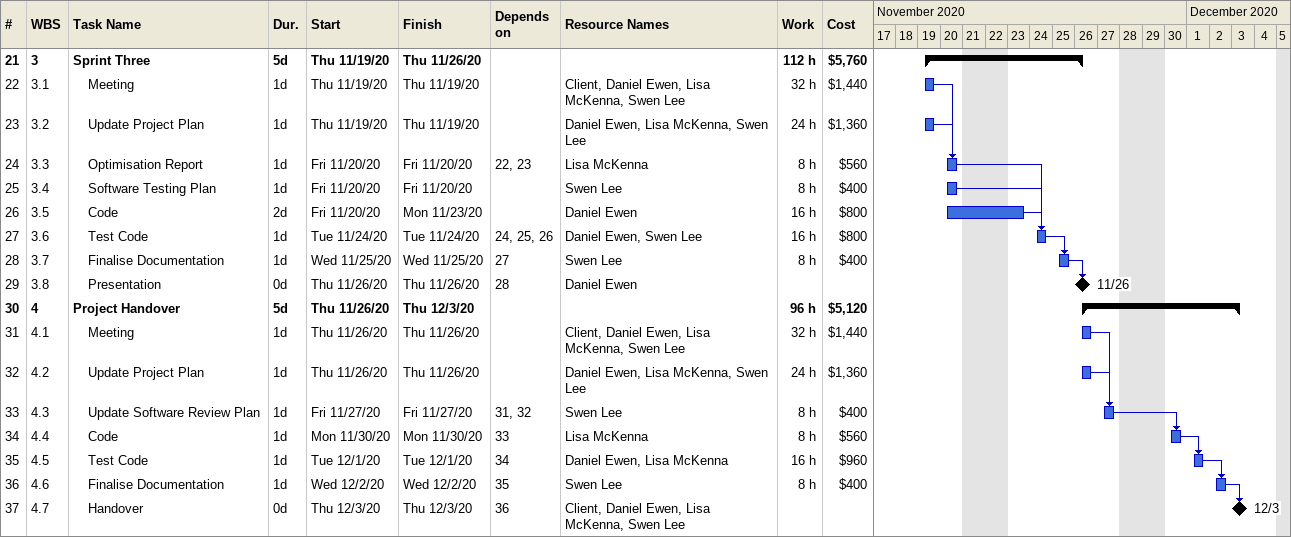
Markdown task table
| ID | WBS | Task | Duration | Start | Finish | Predecessors | Resources | Work (h) | Cost ($) |
|---|---|---|---|---|---|---|---|---|---|
| 21 | 3 | **Sprint Three** | 5d | 2020-11-19 | 2020-11-26 |  |  | 112 | 5760 |
| 22 | 3.1 | Meeting | 1d | 2020-11-19 | 2020-11-19 |  | Client, Daniel Ewen, Lisa McKenna, Swen Lee | 32 | 1440 |
| 23 | 3.2 | Update Project Plan | 1d | 2020-11-19 | 2020-11-19 |  | Daniel Ewen, Lisa McKenna, Swen Lee | 24 | 1360 |
| 24 | 3.3 | Optimisation Report | 1d | 2020-11-20 | 2020-11-20 | 22, 23 | Lisa McKenna | 8 | 560 |
| 25 | 3.4 | Software Testing Plan | 1d | 2020-11-20 | 2020-11-20 |  | Swen Lee | 8 | 400 |
| 26 | 3.5 | Code | 2d | 2020-11-20 | 2020-11-23 |  | Daniel Ewen | 16 | 800 |
| 27 | 3.6 | Test Code | 1d | 2020-11-24 | 2020-11-24 | 24, 25, 26 | Daniel Ewen, Swen Lee | 16 | 800 |
| 28 | 3.7 | Finalise Documentation | 1d | 2020-11-25 | 2020-11-25 | 27 | Swen Lee | 8 | 400 |
| 29 | 3.8 | Presentation | 0d | 2020-11-26 | 2020-11-26 | 28 | Daniel Ewen |  |  |
| 30 | 4 | **Project Handover** | 5d | 2020-11-26 | 2020-12-03 |  |  | 96 | 5120 |
| 31 | 4.1 | Meeting | 1d | 2020-11-26 | 2020-11-26 |  | Client, Daniel Ewen, Lisa McKenna, Swen Lee | 32 | 1440 |
| 32 | 4.2 | Update Project Plan | 1d | 2020-11-26 | 2020-11-26 |  | Daniel Ewen, Lisa McKenna, Swen Lee | 24 | 1360 |
| 33 | 4.3 | Update Software Review Plan | 1d | 2020-11-27 | 2020-11-27 | 31, 32 | Swen Lee | 8 | 400 |
| 34 | 4.4 | Code | 1d | 2020-11-30 | 2020-11-30 | 33 | Lisa McKenna | 8 | 560 |
| 35 | 4.5 | Test Code | 1d | 2020-12-01 | 2020-12-01 | 34 | Daniel Ewen, Lisa McKenna | 16 | 960 |
| 36 | 4.6 | Finalise Documentation | 1d | 2020-12-02 | 2020-12-02 | 35 | Swen Lee | 8 | 400 |
| 37 | 4.7 | Handover | 0d | 2020-12-03 | 2020-12-03 | 36 | Client, Daniel Ewen, Lisa McKenna, Swen Lee |  |  |
